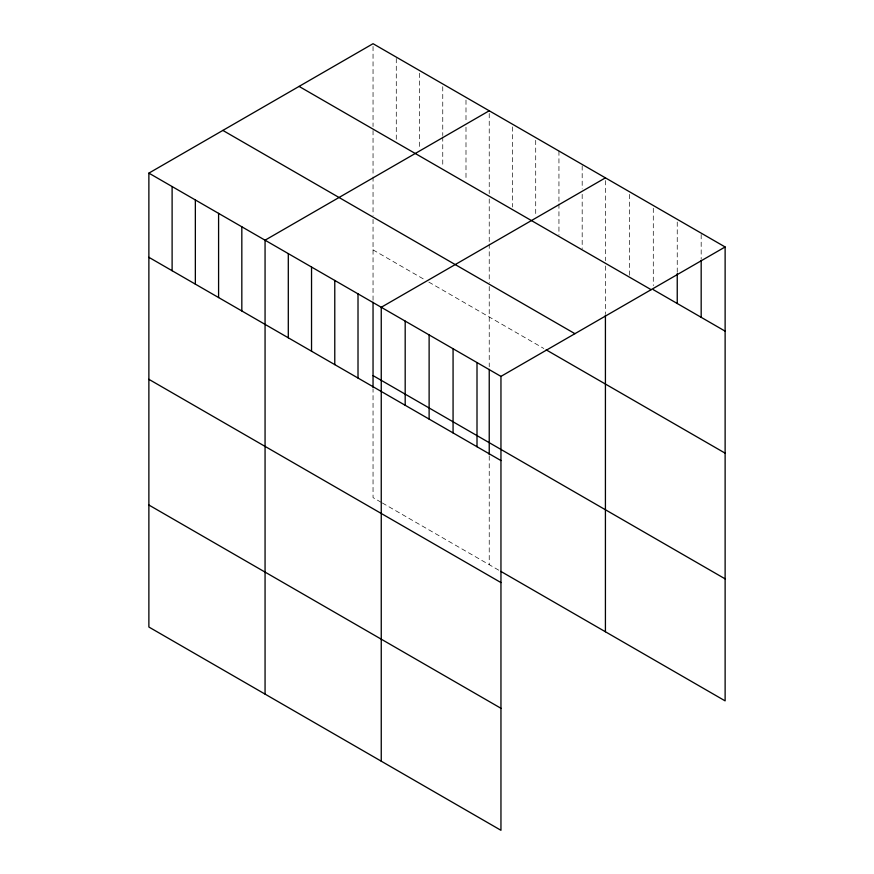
<?xml version="1.0" encoding="UTF-8"?>
<svg xmlns="http://www.w3.org/2000/svg" width="874" height="874" viewBox="0 0 874 874"><rect width="100%" height="100%" fill="white"/><g stroke="black" fill="none" stroke-linecap="round" stroke-linejoin="round"><path stroke-width="0.66" stroke-dasharray="4.37 3.28" d="M373.045 130.532L373.045 175.619M489.232 198.933L489.232 242.699M605.42 266.013L605.42 313.755M373.045 249.888L424.174 279.407M428.817 282.084L543.836 348.497M381.184 502.31L373.045 497.612L373.045 388.864M382.342 502.976L499.688 570.722M701.177 234.505L701.177 258.944M677.241 222.04L677.241 273.628M653.293 208.22L653.293 285.612M629.356 194.389L629.356 275.856M605.42 180.568L605.42 260.681M582.182 165.798L582.182 188.882M582.182 194.312L582.182 248.62M558.945 151.027L558.945 202.615M558.945 203.981L558.945 235.204M535.707 140.321L535.707 216.359M512.47 126.905L512.47 207.018M489.232 113.489L489.232 193.602M489.232 244.032L489.232 282.488M489.232 286.464L489.232 366.73M489.232 455.944L489.232 564.691M465.995 100.073L465.995 121.803M465.995 127.233L465.995 180.186M442.757 86.657L442.757 135.546M442.757 136.901L442.757 166.77M419.52 73.241L419.52 147.925M396.283 58.471L396.283 139.938M373.045 46.42L373.045 126.522M373.045 176.952L373.045 215.408M373.045 219.385L373.045 300.962"/><path stroke-width="1.31" d="M148.875 173.128L500.955 376.388L500.955 830.3L148.875 627.029L148.875 173.128L373.045 43.7L725.125 246.971L725.125 700.872L500.857 571.399M489.232 110.78L265.062 240.197L265.062 694.109M605.42 177.859L381.25 307.277L381.25 761.188M500.955 376.388L725.125 246.971M653.293 289.676L725.125 331.148M299.072 86.406L651.141 289.676M222.859 130.412L574.928 333.682M546.163 349.84L725.125 453.158M373.045 375.602L725.125 578.861M148.875 257.306L500.955 460.565M148.875 379.316L500.955 582.576M148.875 505.019L500.955 708.29M701.177 260.299L701.177 317.328M677.241 273.628L677.241 303.507M605.42 315.088L605.42 631.771M489.232 369.352L489.232 454.611M477.007 362.568L477.007 446.745M453.071 348.748L453.071 432.925M429.123 334.928L429.123 419.105M405.186 321.097L405.186 405.285M373.045 302.273L373.045 387.532M358.012 293.861L358.012 378.049M334.775 280.445L334.775 364.633M311.537 267.029L311.537 351.217M288.3 253.613L288.3 337.801M241.825 226.781L241.825 310.969M218.587 213.365L218.587 297.553M195.35 199.949L195.35 284.137M172.112 186.544L172.112 270.721"/></g></svg>
